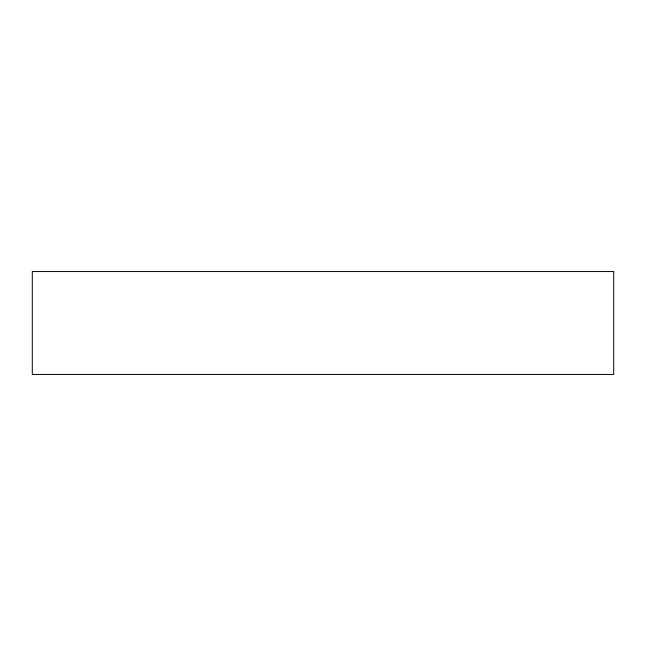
<?xml version="1.0" encoding="UTF-8"?>
<svg xmlns="http://www.w3.org/2000/svg" width="646" height="646" viewBox="0 0 646 646"><rect width="100%" height="100%" fill="white"/><g stroke="black" fill="none" stroke-linecap="round" stroke-linejoin="round"><path stroke-width="0.97" d="M613.7 271.546L32.3 271.546L32.3 374.454L613.7 374.454L613.7 271.546"/></g></svg>
